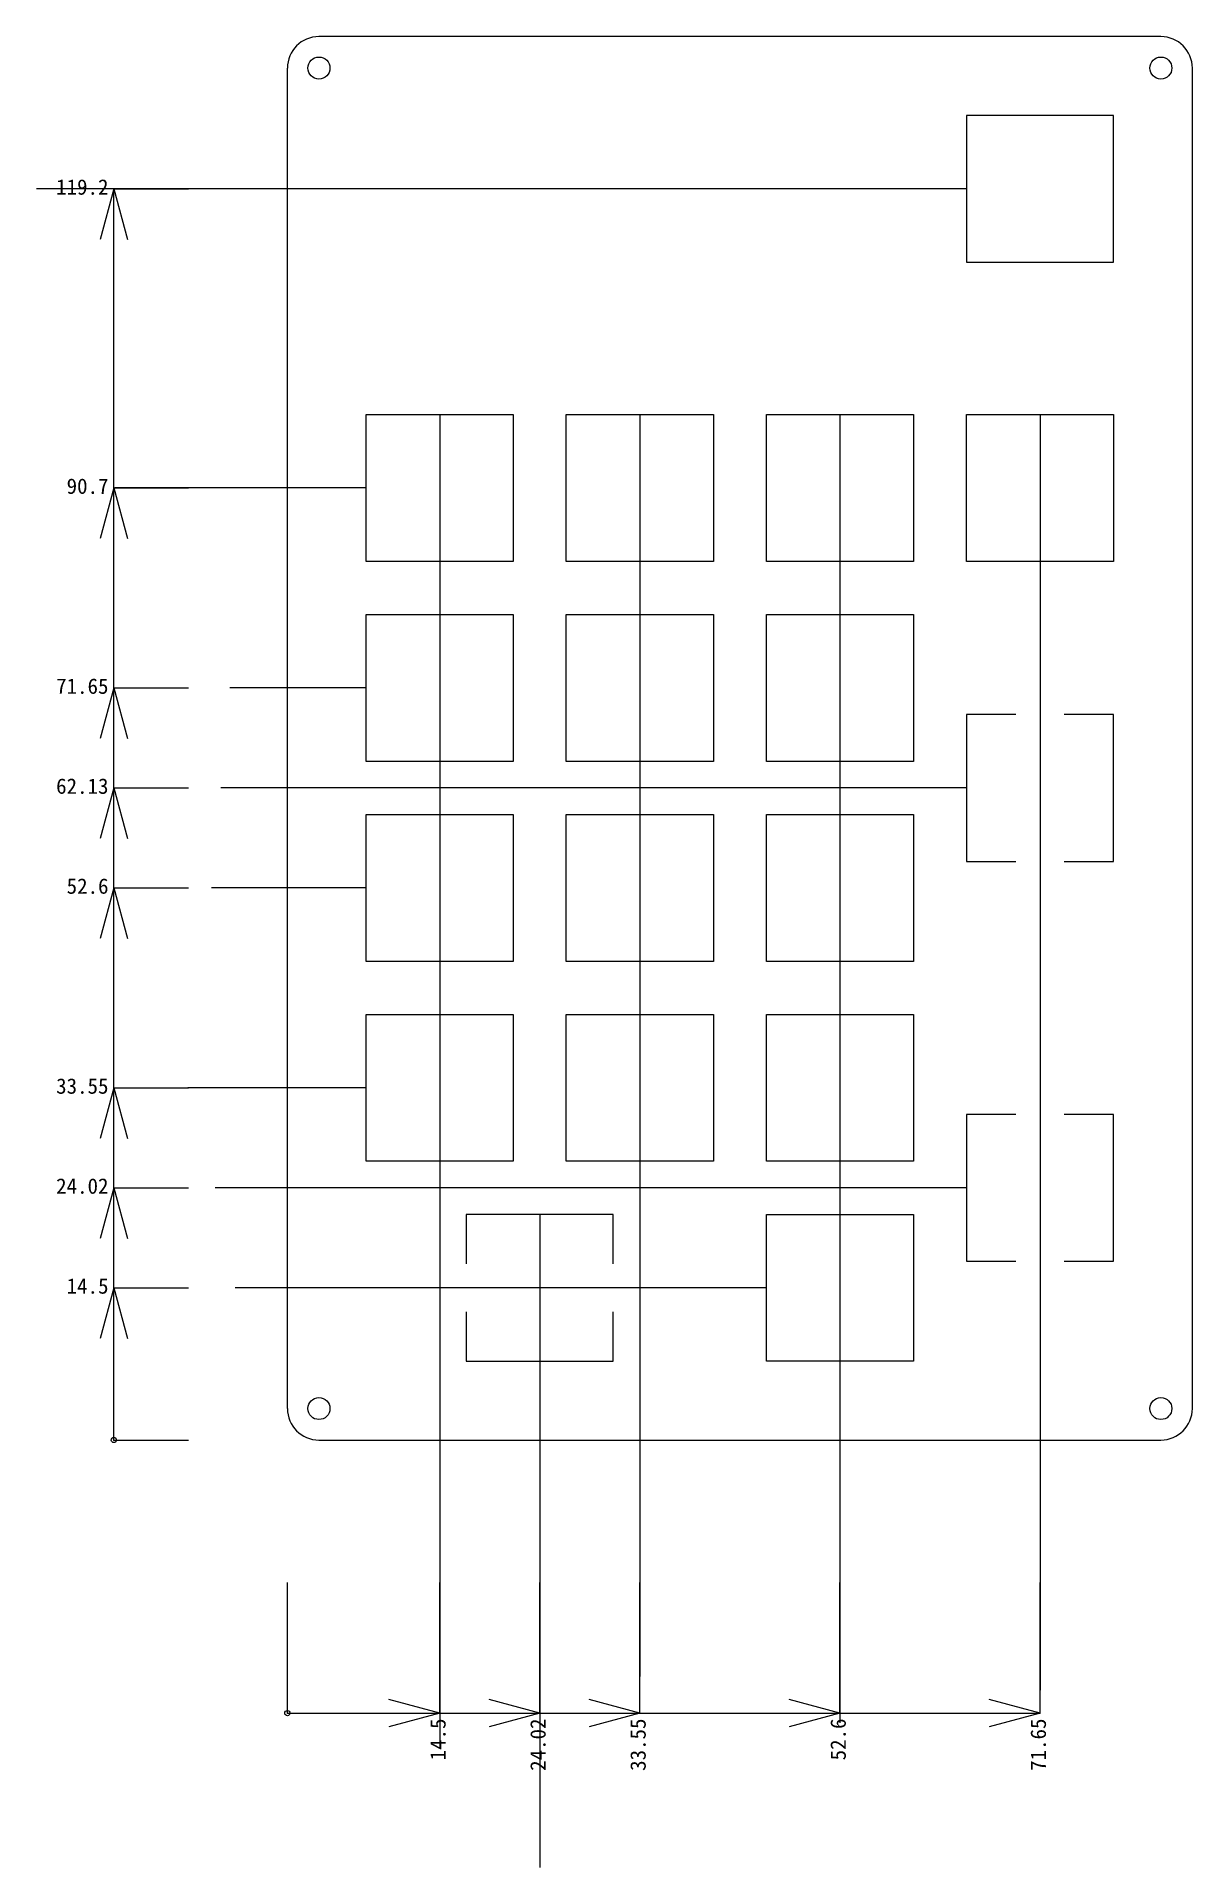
# Model space of a CAD drawing. Units: millimetres on the paper. Extents: x -529 to -419, y -545 to -371.
import ezdxf
from ezdxf.enums import TextEntityAlignment as Align

# ---------------------------------------------------------------- set-up
doc = ezdxf.new("R2010")
doc.units = ezdxf.units.MM
doc.header["$PDMODE"] = 32
doc.header["$PDSIZE"] = 0.5
doc.layers.add('0-0_0', color=7, linetype='Continuous', lineweight=18)
doc.styles.add('ＭＳ ゴシック', font='')
doc.styles.get('ＭＳ ゴシック').set_extended_font_data('MS Gothic')

msp = doc.modelspace()

# ---------------------------------------------------------------- linework, layer by layer
at = {"layer": '0-0_0'}
for p, q in [((-421.731, -371.017), (-501.881, -371.017)), ((-504.881, -501.717), (-504.881, -374.017)), ((-418.731, -501.717), (-418.731, -374.017)), ((-440.231, -385.517), (-528.753, -385.517)), ((-490.381, -407.017), (-490.381, -534.01)), ((-471.331, -407.017), (-471.331, -527.261)), ((-452.281, -407.017), (-452.281, -531.673)), ((-433.231, -407.017), (-433.231, -528.559)), ((-497.38, -414.017), (-521.312, -414.017)), ((-497.38, -433.067), (-510.367, -433.067)), ((-435.531, -435.592), (-440.231, -435.592)), ((-440.231, -435.592), (-440.231, -449.592)), ((-426.231, -435.592), (-430.931, -435.592)), ((-426.231, -449.592), (-426.231, -435.592)), ((-440.231, -442.592), (-511.233, -442.592)), ((-440.231, -449.592), (-435.531, -449.592)), ((-430.931, -449.592), (-426.231, -449.592)), ((-497.38, -452.117), (-512.098, -452.117)), ((-497.38, -471.167), (-514.347, -471.167)), ((-435.531, -473.692), (-440.231, -473.692)), ((-440.231, -473.692), (-440.231, -487.692)), ((-426.231, -473.692), (-430.931, -473.692)), ((-426.231, -487.692), (-426.231, -473.692)), ((-440.231, -480.692), (-511.752, -480.692)), ((-487.856, -483.217), (-487.856, -487.916)), ((-473.856, -483.217), (-487.856, -483.217)), ((-480.856, -483.217), (-480.856, -545.431)), ((-473.856, -487.916), (-473.856, -483.217)), ((-440.231, -487.692), (-435.531, -487.692)), ((-430.931, -487.692), (-426.231, -487.692)), ((-459.28, -490.217), (-509.848, -490.217)), ((-487.856, -492.516), (-487.856, -497.217)), ((-473.856, -497.217), (-473.856, -492.516)), ((-487.856, -497.217), (-473.856, -497.217)), ((-501.881, -504.717), (-421.731, -504.717))]:
    msp.add_line(p, q, dxfattribs=at)
at = {"layer": '0-0_0', "color": 4}
for p, q in [((-521.399, -385.517), (-522.693, -390.346)), ((-521.399, -385.517), (-514.304, -385.517)), ((-521.399, -414.017), (-522.693, -418.846)), ((-521.399, -414.017), (-514.304, -414.017)), ((-521.399, -433.067), (-522.693, -437.896)), ((-521.399, -433.067), (-514.304, -433.067)), ((-521.399, -442.592), (-522.693, -447.421)), ((-521.399, -442.592), (-514.304, -442.592)), ((-521.399, -452.117), (-522.693, -456.946)), ((-521.399, -452.117), (-514.304, -452.117)), ((-521.399, -471.167), (-522.693, -475.996)), ((-521.399, -471.167), (-514.304, -471.167)), ((-521.399, -480.692), (-522.693, -485.521)), ((-521.399, -480.692), (-514.304, -480.692)), ((-521.399, -490.217), (-522.693, -495.046)), ((-521.399, -504.717), (-521.399, -490.217)), ((-521.399, -490.217), (-520.105, -495.046)), ((-521.399, -490.217), (-514.304, -490.217)), ((-521.399, -504.717), (-514.304, -504.717)), ((-504.881, -530.736), (-504.881, -518.277)), ((-490.381, -530.736), (-490.381, -518.277)), ((-480.856, -530.736), (-480.856, -518.277)), ((-471.331, -530.736), (-471.331, -518.277)), ((-452.281, -530.736), (-452.281, -518.277)), ((-433.231, -530.736), (-433.231, -518.277)), ((-490.381, -530.736), (-495.21, -529.442)), ((-480.856, -530.736), (-485.685, -529.442)), ((-471.331, -530.736), (-476.16, -529.442)), ((-452.281, -530.736), (-457.11, -529.442)), ((-433.231, -530.736), (-438.06, -529.442)), ((-504.881, -530.736), (-490.381, -530.736)), ((-490.381, -530.736), (-495.21, -532.03))]:
    msp.add_line(p, q, dxfattribs=at)
at = {"layer": '0-0_0'}
for points in [[(-440.231, -392.517), (-426.231, -392.517), (-426.231, -378.517), (-440.231, -378.517)], [(-497.38, -407.017), (-483.381, -407.017), (-483.381, -421.016), (-497.38, -421.016)], [(-478.33, -407.017), (-464.331, -407.017), (-464.331, -421.016), (-478.33, -421.016)], [(-459.28, -407.017), (-445.281, -407.017), (-445.281, -421.016), (-459.28, -421.016)], [(-440.23, -407.017), (-426.231, -407.017), (-426.231, -421.016), (-440.23, -421.016)], [(-497.38, -426.067), (-483.381, -426.067), (-483.381, -440.066), (-497.38, -440.066)], [(-478.33, -426.067), (-464.331, -426.067), (-464.331, -440.066), (-478.33, -440.066)], [(-459.28, -426.067), (-445.281, -426.067), (-445.281, -440.066), (-459.28, -440.066)], [(-497.38, -445.117), (-483.381, -445.117), (-483.381, -459.116), (-497.38, -459.116)], [(-478.33, -445.117), (-464.331, -445.117), (-464.331, -459.116), (-478.33, -459.116)], [(-459.28, -445.117), (-445.281, -445.117), (-445.281, -459.116), (-459.28, -459.116)], [(-497.38, -464.167), (-483.381, -464.167), (-483.381, -478.166), (-497.38, -478.166)], [(-478.33, -464.167), (-464.331, -464.167), (-464.331, -478.166), (-478.33, -478.166)], [(-459.28, -464.167), (-445.281, -464.167), (-445.281, -478.166), (-459.28, -478.166)], [(-459.28, -483.217), (-445.281, -483.217), (-445.281, -497.216), (-459.28, -497.216)]]:
    msp.add_lwpolyline(points, close=True, dxfattribs=at)
at = {"layer": '0-0_0', "color": 4}
for points in [[(-521.399, -504.717), (-521.399, -385.517), (-520.105, -390.346)], [(-521.399, -504.717), (-521.399, -414.017), (-520.105, -418.846)], [(-521.399, -504.717), (-521.399, -433.067), (-520.105, -437.896)], [(-521.399, -504.717), (-521.399, -442.592), (-520.105, -447.421)], [(-521.399, -504.717), (-521.399, -452.117), (-520.105, -456.946)], [(-521.399, -504.717), (-521.399, -471.167), (-520.105, -475.996)], [(-521.399, -504.717), (-521.399, -480.692), (-520.105, -485.521)], [(-504.881, -530.736), (-480.856, -530.736), (-485.685, -532.03)], [(-504.881, -530.736), (-471.331, -530.736), (-476.16, -532.03)], [(-504.881, -530.736), (-452.281, -530.736), (-457.11, -532.03)], [(-504.881, -530.736), (-433.231, -530.736), (-438.06, -532.03)]]:
    msp.add_lwpolyline(points, dxfattribs=at)
at = {"layer": '0-0_0'}
for centre in [(-501.881, -374.017), (-421.731, -374.017), (-501.881, -501.717), (-421.731, -501.717)]:
    msp.add_circle(centre, 1.05, dxfattribs=at)
for centre, start, end in [((-501.881, -374.017), 90, 180), ((-421.731, -374.017), 0, 90), ((-501.881, -501.717), 180, 270), ((-421.731, -501.717), 270, 0)]:
    msp.add_arc(centre, 3, start, end, dxfattribs=at)
at = {"layer": '0-0_0', "color": 4}
for p in [(-521.399, -504.717), (-504.881, -530.736)]:
    msp.add_point(p, dxfattribs=at)

# ---------------------------------------------------------------- texts
at = {"layer": '0-0_0', "color": 4, "style": 'ＭＳ ゴシック'}
for s, p in [('119.2', (-526.899, -386.517)), ('90.7', (-525.899, -415.017)), ('71.65', (-526.899, -434.067)), ('62.13', (-526.899, -443.592)), ('52.6', (-525.899, -453.117)), ('33.55', (-526.899, -472.167)), ('24.02', (-526.899, -481.692)), ('14.5', (-525.899, -491.217))]:
    msp.add_text(s, height=1.466, dxfattribs=at).set_placement(p, align=Align.BOTTOM_LEFT)
for s, p in [('14.5', (-489.381, -535.236)), ('24.02', (-479.856, -536.236)), ('33.55', (-470.331, -536.236)), ('52.6', (-451.281, -535.236)), ('71.65', (-432.231, -536.236))]:
    msp.add_text(s, height=1.466, rotation=90, dxfattribs=at).set_placement(p, align=Align.BOTTOM_LEFT)

doc.saveas('drawing.dxf')
